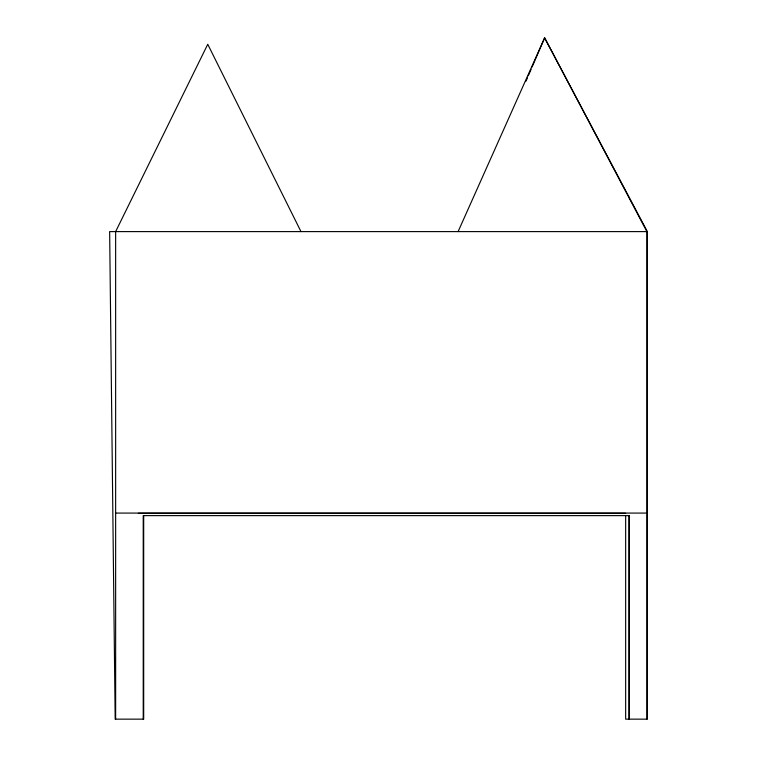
<?xml version="1.0" encoding="UTF-8"?>
<svg xmlns="http://www.w3.org/2000/svg" width="757" height="757" viewBox="0 0 757 757"><rect width="100%" height="100%" fill="white"/><g stroke="black" fill="none" stroke-linecap="round" stroke-linejoin="round"><path stroke-width="1.14" d="M526.011 81.15L527.411 77.905M528.339 75.738L531.13 69.237M532.067 67.08L544.633 37.85L647.358 231.604L647.358 719.15L625.651 719.15L625.651 515.659M458.099 231.604L544.633 37.85L646.894 231.604L646.894 719.15M647.358 231.604L109.642 231.604L115.178 719.15L143.688 719.15L143.688 515.621M115.641 513.076L647.358 513.076M138.342 513.312L625.651 513.312M300.983 231.604L207.749 44.285L115.641 231.604L115.641 719.15M629.379 719.15L629.379 515.621L143.224 515.621L143.224 719.15M628.916 515.621L628.916 719.15"/></g></svg>
